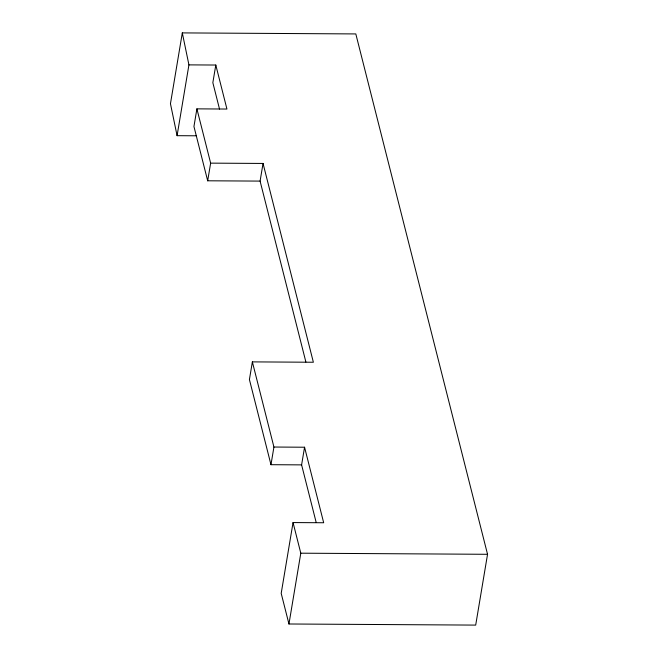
<?xml version="1.0" encoding="UTF-8"?>
<svg xmlns="http://www.w3.org/2000/svg" width="658" height="658" viewBox="0 0 658 658"><rect width="100%" height="100%" fill="white"/><g stroke="black" fill="none" stroke-linecap="round" stroke-linejoin="round"><path stroke-width="0.99" d="M182.307 32.9L188.928 64.879L215.799 65.035L226.936 109.039L196.898 108.858L210.642 163.135L263.044 163.447L313.373 362.245L252.368 361.884L273.925 447.037L304.564 447.226L323.678 522.748L293.049 522.567L281.196 593.36L288.952 623.99L475.693 625.1L487.545 554.299L355.814 33.928L182.307 32.9L170.455 103.701L177.084 135.68L196.479 135.795M177.084 135.68L188.928 64.879M196.898 108.858L193.946 126.517L207.681 180.794L260.091 181.098L305.888 362.015M215.799 65.035L212.847 82.694L219.525 109.096M207.681 180.794L210.642 163.135M260.091 181.098L263.044 163.447M252.368 361.884L249.415 379.543L270.973 464.696L301.603 464.877L316.194 522.518M270.973 464.696L273.925 447.037M301.603 464.877L304.564 447.226M288.952 623.99L300.796 553.189L293.049 522.567M300.796 553.189L487.545 554.299"/></g></svg>
